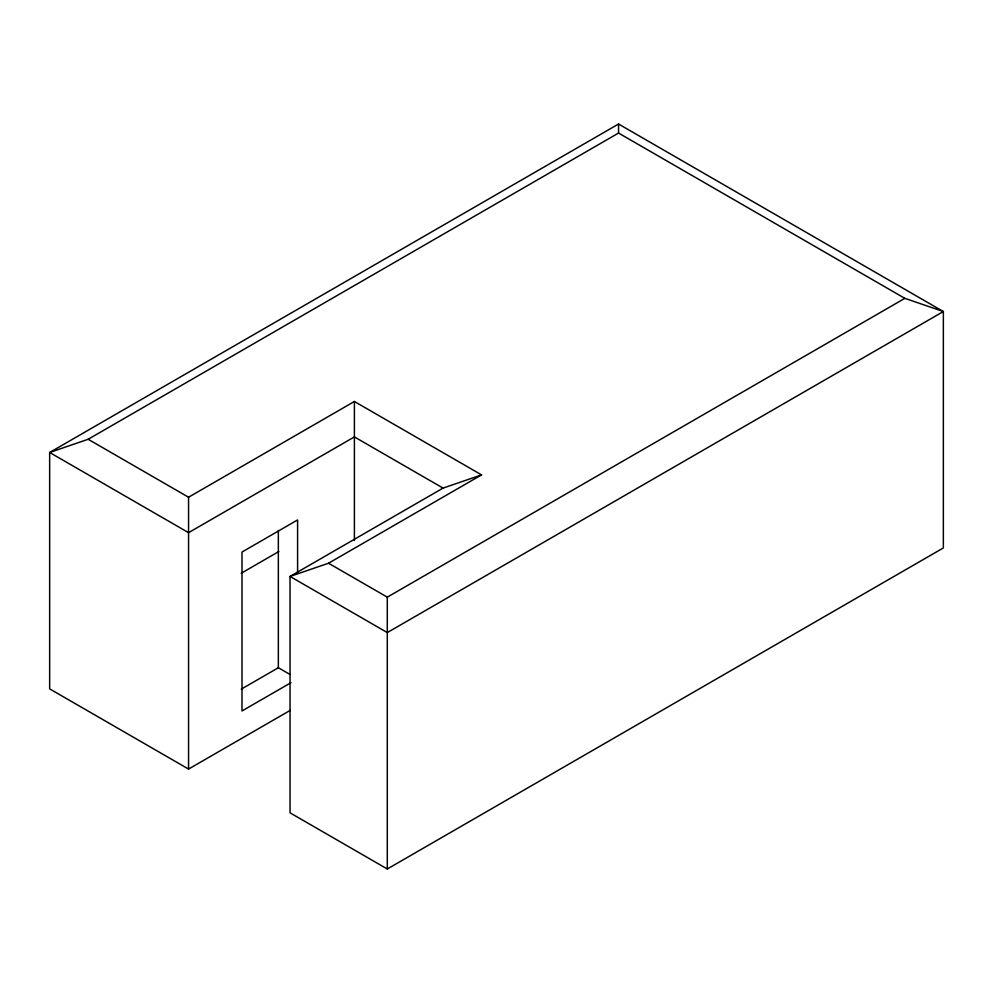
<?xml version="1.0" encoding="UTF-8"?>
<svg xmlns="http://www.w3.org/2000/svg" width="993" height="993" viewBox="0 0 993 993"><rect width="100%" height="100%" fill="white"/><g stroke="black" fill="none" stroke-linecap="round" stroke-linejoin="round"><path stroke-width="1.49" d="M443.064 488.097L354.402 436.908L188.558 532.67L49.65 452.473L88.154 439.266L188.558 497.232L354.402 401.482L481.555 474.89L443.064 488.097L290.043 576.436L290.043 812.833L387.295 868.987L943.35 547.95L943.35 311.541L618.552 124.013L49.65 452.473L49.65 688.869L188.558 769.066L290.204 710.38M88.154 439.266L618.552 133.05L904.846 298.347L943.35 311.541L387.295 632.578L290.043 576.436L328.546 563.23L481.555 474.89M241.225 573.234L278.822 551.537M328.546 563.23L387.295 597.153L904.846 298.347M241.274 689.142L278.35 667.743L289.894 674.408M290.974 682.675L241.994 710.963L241.994 552.046L297.59 519.947L297.59 572.402M618.552 124.013L618.552 133.05M387.295 597.153L387.295 868.987M354.402 401.482L354.402 540.428M278.35 530.436L278.35 667.743M188.558 497.232L188.558 769.066"/></g></svg>
